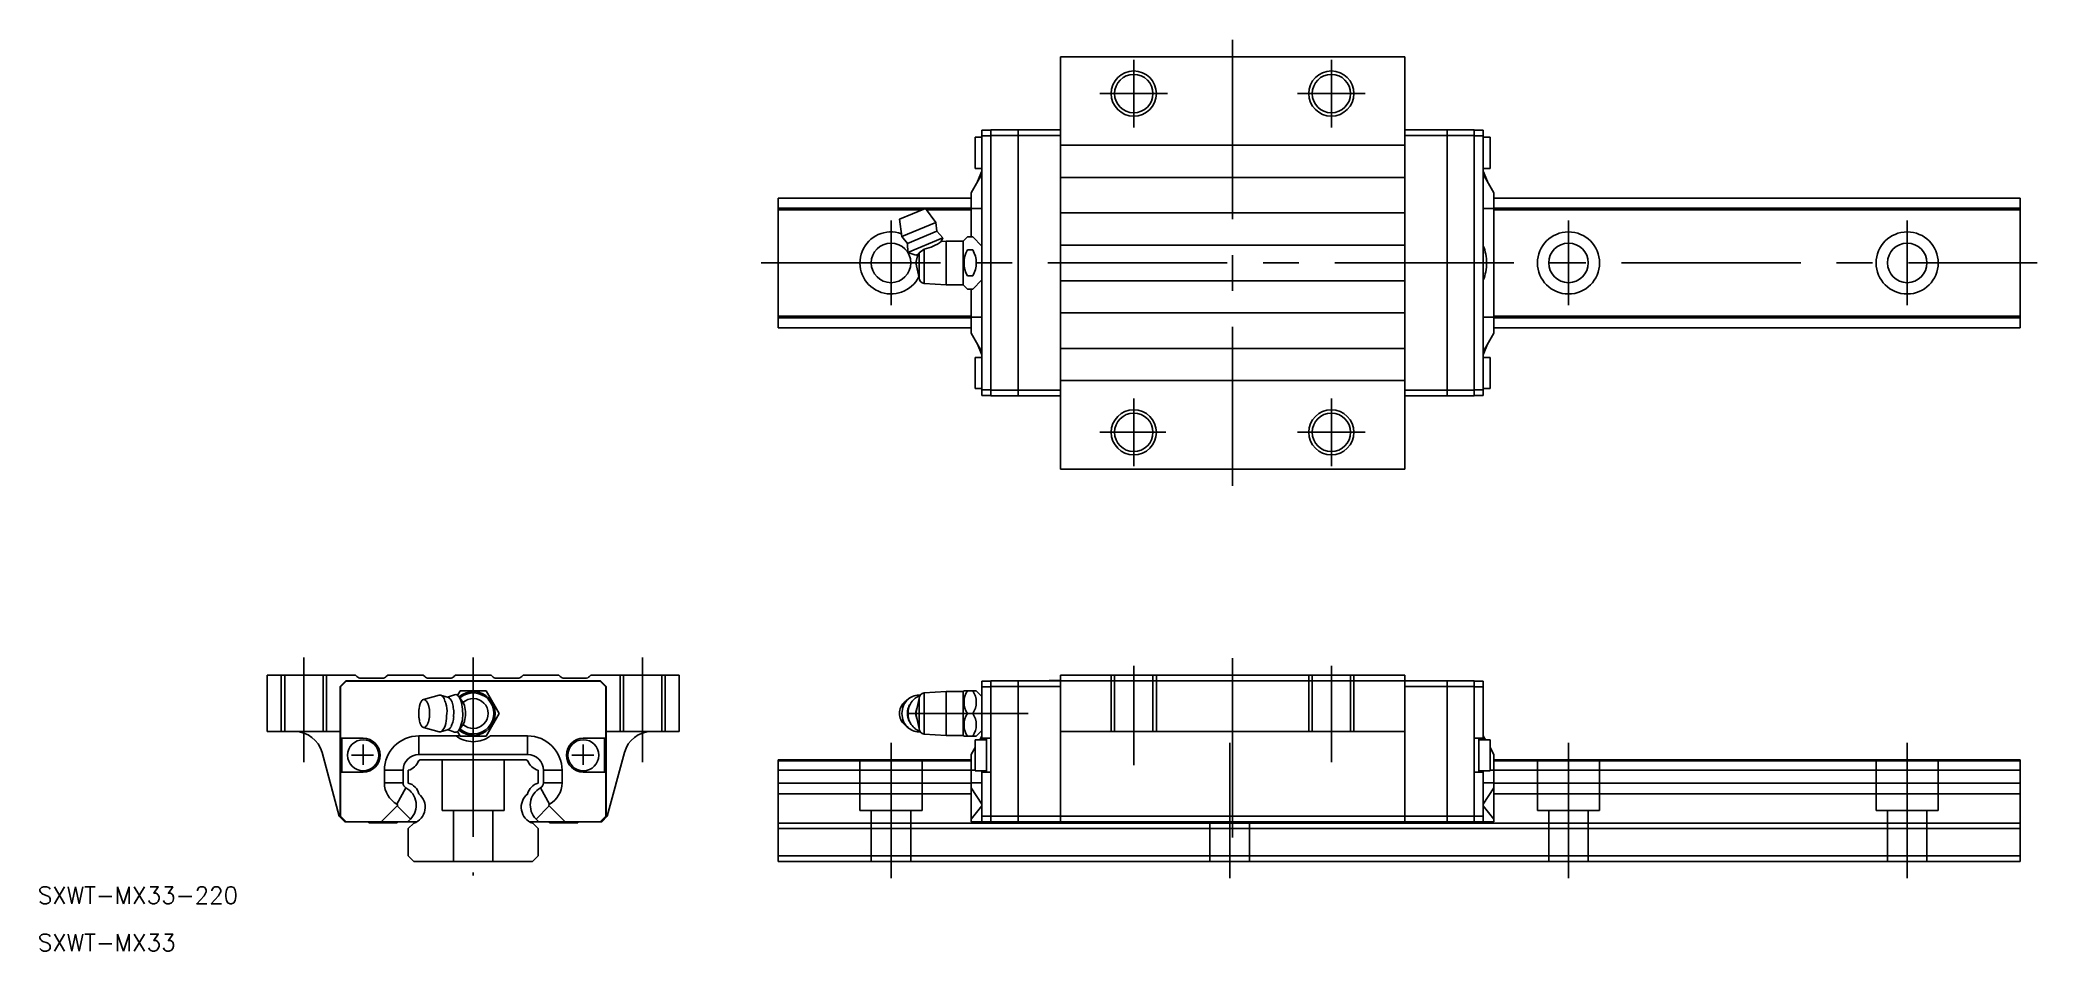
# Model space of a CAD drawing. Extents: x -77 to 277, y -16 to 145.
import ezdxf

# ---------------------------------------------------------------- set-up
doc = ezdxf.new("R2010")
doc.units = 0
doc.linetypes.add('CENTER', pattern=[50.8, 31.75, -6.35, 6.35, -6.35])
doc.linetypes.add('DASHED', pattern=[19.05, 12.7, -6.35])
doc.layers.get('0').update_dxf_attribs({"linetype": 'CONTINUOUS'})
doc.layers.add('CENTER', color=1, linetype='CENTER')
doc.styles.get("Standard").update_dxf_attribs({"font": 'txt.shx', "height": 3, "bigfont": 'bigfont.shx'})

msp = doc.modelspace()

# ---------------------------------------------------------------- linework, layer by layer
at = {"color": 7, "linetype": 'CONTINUOUS'}
for p, q in [((165, 142.5), (104, 142.5)), ((104, 142.5), (104, 69.5)), ((165, 69.5), (165, 142.5)), ((88.9, 122.75), (88.9, 128.25)), ((88.9, 122.75), (88.9, 128.25)), ((90.1, 128.25), (88.9, 128.25)), ((90.1, 128.25), (88.9, 128.25)), ((90.1, 129.5), (91.7, 129.5)), ((90.1, 128.5), (90.1, 129.5)), ((90.1, 83.5), (90.1, 128.5)), ((90.1, 128.5), (91.7, 128.5)), ((91.7, 129.55), (104, 129.55)), ((91.7, 128.55), (91.7, 129.55)), ((91.7, 83.45), (91.7, 128.55)), ((91.7, 128.55), (104, 128.55)), ((96.5, 82.45), (96.5, 129.55)), ((177.3, 129.55), (165, 129.55)), ((177.3, 128.55), (165, 128.55)), ((172.5, 82.45), (172.5, 129.55)), ((177.3, 128.55), (177.3, 129.55)), ((178.9, 129.5), (177.3, 129.5)), ((177.3, 83.45), (177.3, 128.55)), ((178.9, 128.5), (177.3, 128.5)), ((178.9, 128.5), (178.9, 129.5)), ((178.9, 83.5), (178.9, 128.5)), ((180.1, 128.25), (178.9, 128.25)), ((180.1, 128.25), (180.1, 122.75)), ((165, 126.85), (104, 126.85)), ((90.1, 121.73), (88.2, 118.43)), ((90.1, 121.73), (88.2, 118.43)), ((88.9, 122.75), (90.1, 122.75)), ((88.9, 122.75), (90.1, 122.75)), ((90.1, 122.28), (89.33, 120.4)), ((90.1, 122.28), (89.33, 120.4)), ((104, 121.15), (165, 121.15)), ((178.9, 122.75), (180.1, 122.75)), ((178.9, 122.28), (179.67, 120.4)), ((178.9, 121.73), (180.8, 118.43)), ((88.2, 117.5), (54, 117.5)), ((54, 117.5), (54, 115.7)), ((88.2, 118.43), (88.2, 115.63)), ((88.2, 118.43), (88.2, 115.63)), ((180.8, 118.43), (180.8, 115.63)), ((274, 117.5), (180.8, 117.5)), ((274, 115.7), (274, 117.5)), ((88.2, 115.7), (54, 115.7)), ((54, 115.4), (54, 115.7)), ((79.53, 115.4), (54, 115.4)), ((54, 96.6), (54, 115.4)), ((80.11, 115.64), (75.49, 113.73)), ((75.49, 113.73), (75.94, 110.67)), ((81.96, 113.16), (80.11, 115.64)), ((88.2, 115.4), (80.29, 115.4)), ((88.2, 115.63), (88.2, 110.62)), ((88.2, 115.63), (88.2, 110.62)), ((90.1, 115.63), (88.2, 115.63)), ((90.1, 115.63), (88.2, 115.63)), ((165, 114.85), (104, 114.85)), ((178.9, 115.63), (180.8, 115.63)), ((274, 115.7), (180.8, 115.7)), ((180.8, 115.63), (180.8, 106)), ((274, 115.4), (180.8, 115.4)), ((274, 115.7), (274, 115.4)), ((274, 115.4), (274, 96.6)), ((81.96, 113.16), (75.94, 110.67)), ((75.94, 110.67), (76.91, 109.44)), ((82.14, 111.61), (76.91, 109.44)), ((83.18, 110.42), (77.01, 107.86)), ((82.14, 111.61), (81.96, 113.16)), ((83.18, 110.42), (82.14, 111.61)), ((82.91, 109.82), (83.18, 110.42)), ((83.8, 109.87), (82.91, 109.82)), ((82.91, 109.82), (82.91, 109.82)), ((82.91, 109.82), (82.91, 109.82)), ((83.8, 109.87), (83.8, 102.12)), ((86.8, 109.87), (83.8, 109.87)), ((87.54, 110.62), (86.8, 109.87)), ((86.8, 109.87), (86.8, 102.12)), ((87.54, 110.62), (88.48, 110.62)), ((90.1, 109), (88.48, 110.62)), ((76.91, 109.44), (77.01, 107.86)), ((77.01, 107.86), (78.4, 107.36)), ((78.4, 107.36), (78.88, 107.55)), ((78.74, 107.5), (78.4, 106)), ((78.88, 107.55), (79, 107.81)), ((79, 107.81), (79.88, 108.45)), ((79, 107.81), (79, 103.35)), ((79.88, 108.45), (79.88, 102.36)), ((87.54, 108.31), (88.48, 108.31)), ((104, 109.15), (165, 109.15)), ((78.4, 106), (79, 103.35)), ((87.54, 103.69), (88.48, 103.69)), ((88.48, 101.38), (90.1, 103)), ((104, 102.85), (165, 102.85)), ((180.8, 106), (179.49, 106)), ((180.8, 96.37), (180.8, 106)), ((79.88, 102.36), (83.8, 102.12)), ((83.8, 102.12), (86.8, 102.12)), ((86.8, 102.12), (87.54, 101.38)), ((87.54, 101.38), (88.48, 101.38)), ((88.2, 96.37), (88.2, 101.38)), ((54, 96.6), (88.2, 96.6)), ((54, 96.6), (54, 96.3)), ((54, 96.3), (88.2, 96.3)), ((54, 94.5), (54, 96.3)), ((88.2, 93.57), (88.2, 96.37)), ((90.1, 96.37), (88.2, 96.37)), ((165, 97.15), (104, 97.15)), ((178.9, 96.37), (180.8, 96.37)), ((180.8, 96.6), (274, 96.6)), ((180.8, 93.57), (180.8, 96.37)), ((180.8, 96.3), (274, 96.3)), ((274, 96.6), (274, 96.3)), ((274, 94.5), (274, 96.3)), ((54, 94.5), (88.2, 94.5)), ((90.1, 90.27), (88.2, 93.57)), ((178.9, 90.27), (180.8, 93.57)), ((180.8, 94.5), (274, 94.5)), ((88.9, 89.25), (88.9, 83.75)), ((90.1, 89.25), (88.9, 89.25)), ((90.1, 89.72), (89.33, 91.6)), ((104, 90.85), (165, 90.85)), ((178.9, 89.72), (179.67, 91.6)), ((180.1, 89.25), (178.9, 89.25)), ((180.1, 89.25), (180.1, 83.75)), ((165, 85.15), (104, 85.15)), ((88.9, 83.75), (90.1, 83.75)), ((90.1, 83.5), (91.7, 83.5)), ((90.1, 83.5), (90.1, 82.5)), ((90.1, 82.5), (91.7, 82.5)), ((91.7, 83.45), (104, 83.45)), ((91.7, 83.45), (91.7, 82.45)), ((91.7, 82.45), (104, 82.45)), ((177.3, 83.45), (165, 83.45)), ((177.3, 82.45), (165, 82.45)), ((178.9, 83.5), (177.3, 83.5)), ((177.3, 83.45), (177.3, 82.45)), ((178.9, 82.5), (177.3, 82.5)), ((178.9, 83.75), (180.1, 83.75)), ((178.9, 83.5), (178.9, 82.5)), ((165, 69.5), (104, 69.5)), ((-20.85, 33), (-36.5, 33)), ((-36.5, 33), (-36.5, 23)), ((-22.55, 32), (-23.55, 31)), ((-22.5, 31.9), (-23.5, 30.9)), ((22.55, 32), (-22.55, 32)), ((22.5, 31.9), (-22.5, 31.9)), ((-20.59, 32.74), (-20.85, 33)), ((-16.11, 32.45), (-19.89, 32.45)), ((-15.15, 33), (-15.41, 32.74)), ((-15.15, 33), (-8.85, 33)), ((-8.59, 32.74), (-8.85, 33)), ((-4.11, 32.45), (-7.89, 32.45)), ((-3.15, 33), (-3.41, 32.74)), ((3.15, 33), (-3.15, 33)), ((3.15, 33), (3.41, 32.74)), ((4.11, 32.45), (7.89, 32.45)), ((8.59, 32.74), (8.85, 33)), ((15.15, 33), (8.85, 33)), ((15.15, 33), (15.41, 32.74)), ((16.11, 32.45), (19.89, 32.45)), ((20.59, 32.74), (20.85, 33)), ((20.85, 33), (36.5, 33)), ((22.5, 31.9), (23.5, 30.9)), ((22.55, 32), (23.55, 31)), ((36.5, 33), (36.5, 23)), ((90.1, 31.9), (91.7, 31.9)), ((90.1, 31.9), (90.1, 30.9)), ((91.7, 32), (91.7, 31)), ((91.7, 32), (104, 32)), ((96.5, 32), (96.5, 7)), ((102, 32), (102, 32.05)), ((102, 32.05), (104, 32.05)), ((165, 33), (104, 33)), ((104, 33), (104, 32)), ((165, 32), (104, 32)), ((104, 32), (104, 25)), ((165, 33), (165, 32)), ((177.3, 32), (165, 32)), ((165, 32), (165, 25)), ((172.5, 32), (172.5, 7)), ((177.3, 32), (177.3, 31)), ((178.9, 31.9), (177.3, 31.9)), ((178.9, 31.9), (178.9, 30.9)), ((-23.55, 31), (-23.55, 17.05)), ((-23.5, 30.9), (-23.5, 21.8)), ((-6.04, 29.44), (-8.78, 28.69)), ((-4.4, 29.02), (-5.77, 29.44)), ((-3.32, 29.51), (-4.54, 29.06)), ((-2.77, 29.4), (-2.31, 30.2)), ((-2.14, 28.62), (-2.56, 29.18)), ((-2.31, 30.2), (2.31, 30.2)), ((-1.81, 28.13), (-2.14, 28.62)), ((2.31, 30.2), (4.62, 26.2)), ((23.5, 30.9), (23.5, 21.8)), ((23.55, 31), (23.55, 8)), ((77.11, 28.78), (76.39, 28.18)), ((79, 28.85), (78.4, 26.2)), ((79, 28.85), (79, 23.55)), ((83.8, 30.07), (79.88, 29.84)), ((79.88, 29.84), (79.88, 22.56)), ((83.8, 30.07), (83.8, 22.32)), ((86.8, 30.07), (83.8, 30.07)), ((86.92, 30.2), (86.8, 30.07)), ((86.8, 30.07), (86.8, 22.32)), ((86.92, 30.2), (87.54, 30.2)), ((87.54, 30.2), (88.48, 30.2)), ((88.48, 30.2), (89.1, 30.2)), ((90.1, 29.2), (89.1, 30.2)), ((90.1, 30.9), (91.7, 30.9)), ((90.1, 30.9), (90.1, 21.8)), ((91.7, 31), (91.7, 8)), ((91.7, 31), (104, 31)), ((177.3, 31), (165, 31)), ((177.3, 31), (177.3, 8)), ((178.9, 30.9), (177.3, 30.9)), ((178.9, 30.9), (178.9, 21.8)), ((-1.55, 27.63), (-1.81, 28.13)), ((-1.81, 24.27), (-1.55, 24.77)), ((4.62, 26.2), (2.31, 22.2)), ((78.4, 26.2), (79, 23.55)), ((87.54, 26.2), (88.48, 26.2)), ((104, 25), (104, 8)), ((165, 25), (165, 8)), ((-36.5, 23), (-23.55, 23)), ((-23.5, 21.8), (-19.5, 21.8)), ((-23.25, 21.8), (-23.25, 15.8)), ((-9.63, 22.23), (-3.04, 22.23)), ((-3.04, 22.23), (-9.63, 22.23)), ((-9.63, 22.23), (-9.63, 18.93)), ((-9.63, 22.23), (-9.63, 18.93)), ((-8.78, 23.71), (-6.04, 22.96)), ((-5.77, 22.96), (-4.4, 23.38)), ((-4.54, 23.34), (-3.32, 22.89)), ((-2.33, 22.23), (-3.04, 22.23)), ((-2.31, 22.2), (-2.77, 23)), ((-2.56, 23.22), (-2.14, 23.78)), ((2.31, 22.2), (-2.31, 22.2)), ((-2.14, 23.78), (-1.81, 24.27)), ((0, 21.22), (0, 22.2)), ((9.63, 22.23), (3.04, 22.23)), ((9.63, 22.23), (9.63, 18.93)), ((23.5, 21.8), (19.5, 21.8)), ((23.25, 21.8), (23.25, 15.8)), ((23.25, 21.8), (23.25, 15.8)), ((23.55, 23), (36.5, 23)), ((79.88, 22.56), (83.8, 22.32)), ((83.8, 22.32), (86.8, 22.32)), ((86.8, 22.32), (86.92, 22.2)), ((87.54, 22.2), (86.92, 22.2)), ((87.54, 22.2), (88.48, 22.2)), ((89.1, 22.2), (88.48, 22.2)), ((88.9, 21.55), (88.9, 16.05)), ((90.9, 21.55), (88.9, 21.55)), ((89.1, 22.2), (90.1, 23.2)), ((90.1, 22.23), (89.71, 21.55)), ((90.1, 21.8), (91.7, 21.8)), ((90.1, 21.55), (90.1, 21.8)), ((90.9, 21.8), (90.9, 15.8)), ((90.9, 21.8), (90.9, 15.8)), ((165, 23), (104, 23)), ((178.9, 21.8), (177.3, 21.8)), ((178.1, 21.8), (178.1, 15.8)), ((180.1, 21.55), (178.1, 21.55)), ((178.9, 22.23), (179.29, 21.55)), ((178.9, 21.55), (178.9, 21.8)), ((180.1, 21.55), (180.1, 16.05)), ((-23.75, 8), (-26.78, 19.29)), ((-9.4, 18), (-9.7, 17.83)), ((-9.63, 18.93), (0, 18.93)), ((-9.63, 18.93), (0, 18.93)), ((9.4, 18), (-9.4, 18)), ((0, 21.21), (0, 21.22)), ((0, 21.2), (0, 21.21)), ((0, 18.93), (0, 21.2)), ((0, 18.93), (0, 21.2)), ((9.63, 18.93), (0, 18.93)), ((0, 18), (0, 18.93)), ((9.4, 18), (9.7, 17.83)), ((23.75, 8), (26.78, 19.29)), ((54, 18), (88.2, 18)), ((54, 18), (54, 17.83)), ((54, 17.83), (88.2, 17.83)), ((54, 16.15), (54, 17.83)), ((88.9, 20.15), (88.2, 18.93)), ((88.2, 16.13), (88.2, 18.93)), ((180.1, 20.15), (180.8, 18.93)), ((180.8, 16.13), (180.8, 18.93)), ((180.8, 18), (274, 18)), ((180.8, 17.83), (274, 17.83)), ((274, 18), (274, 17.83)), ((274, 16.15), (274, 17.83)), ((-23.55, 12.95), (-23.55, 17.05)), ((-23.55, 17.05), (-23.55, 12.95)), ((-23.55, 17.05), (-23.25, 17.05)), ((-23.5, 15.8), (-23.5, 8)), ((-19.5, 15.8), (-23.5, 15.8)), ((-15.73, 16.13), (-12.43, 16.13)), ((-15.73, 16.13), (-12.43, 16.13)), ((-15.73, 13.9), (-15.73, 16.13)), ((-15.73, 16.13), (-15.73, 13.9)), ((-12.43, 13.9), (-12.43, 16.13)), ((-12.43, 13.9), (-12.43, 16.13)), ((-11.5, 16.15), (-11.5, 13.85)), ((11.5, 16.15), (11.5, 13.85)), ((12.43, 13.9), (12.43, 16.13)), ((15.73, 16.13), (12.43, 16.13)), ((15.73, 13.9), (15.73, 16.13)), ((19.5, 15.8), (23.5, 15.8)), ((23.5, 15.8), (23.5, 8)), ((54, 16.15), (88.2, 16.15)), ((54, 16.15), (54, 13.85)), ((88.2, 13.9), (88.2, 16.13)), ((88.9, 16.13), (88.2, 16.13)), ((88.9, 16.05), (90.9, 16.05)), ((90.1, 15.8), (90.1, 16.05)), ((90.1, 15.8), (91.7, 15.8)), ((90.1, 15.8), (90.1, 8)), ((178.9, 15.8), (177.3, 15.8)), ((178.1, 16.05), (180.1, 16.05)), ((178.9, 15.8), (178.9, 16.05)), ((178.9, 15.8), (178.9, 8)), ((180.1, 16.13), (180.8, 16.13)), ((180.8, 16.15), (274, 16.15)), ((180.8, 13.9), (180.8, 16.13)), ((274, 16.15), (274, 13.85)), ((-23.55, 12.95), (-23.55, 8)), ((-23.55, 12.95), (-23.5, 12.95)), ((-15.73, 13.9), (-12.43, 13.9)), ((-15.73, 13.9), (-12.43, 13.9)), ((-13.51, 10.14), (-11.91, 13.03)), ((-13.51, 10.14), (-11.91, 13.03)), ((13.51, 10.14), (11.91, 13.03)), ((15.73, 13.9), (12.43, 13.9)), ((54, 13.85), (88.2, 13.85)), ((54, 11.96), (54, 13.85)), ((54, 6.76), (54, 11.96)), ((54, 11.96), (88.2, 11.96)), ((88.2, 13.03), (88.2, 13.9)), ((90.1, 13.9), (88.2, 13.9)), ((88.2, 7.49), (88.2, 13.03)), ((90.1, 10.14), (88.2, 13.03)), ((178.9, 13.9), (180.8, 13.9)), ((178.9, 10.14), (180.8, 13.03)), ((180.8, 13.03), (180.8, 13.9)), ((180.8, 13.85), (274, 13.85)), ((180.8, 7.49), (180.8, 13.03)), ((180.8, 11.96), (274, 11.96)), ((274, 11.96), (274, 13.85)), ((274, 6.76), (274, 11.96)), ((-23.75, 8), (-22.75, 7)), ((-23.55, 8), (-22.55, 7)), ((-23.5, 8), (-22.5, 7)), ((-16.28, 7), (-13.46, 9.82)), ((-13.46, 9.82), (-16.28, 7)), ((-13.46, 9.82), (-11.13, 7.49)), ((-13.46, 9.82), (-11.13, 7.49)), ((-11.62, 7), (-11.13, 7.49)), ((-11.62, 7), (-11.13, 7.49)), ((13.46, 9.82), (11.13, 7.49)), ((11.62, 7), (11.13, 7.49)), ((16.28, 7), (13.46, 9.82)), ((23.5, 8), (22.5, 7)), ((23.55, 8), (22.55, 7)), ((23.75, 8), (22.75, 7)), ((90.1, 9.82), (88.2, 7.49)), ((88.2, 7), (88.2, 7.49)), ((90.1, 8), (90.1, 7)), ((90.1, 8), (91.7, 8)), ((91.7, 8), (91.7, 7)), ((91.7, 8), (104, 8)), ((165, 8), (104, 8)), ((104, 8), (104, 7)), ((165, 8), (165, 7)), ((177.3, 8), (165, 8)), ((177.3, 8), (177.3, 7)), ((178.9, 8), (177.3, 8)), ((178.9, 9.82), (180.8, 7.49)), ((178.9, 8), (178.9, 7)), ((180.8, 7), (180.8, 7.49)), ((-22.75, 7), (-22.55, 7)), ((-22.55, 7), (-22.5, 7)), ((-22.5, 7), (-16.28, 7)), ((-18.5, 6.96), (-18.5, 6.8)), ((-13.5, 6.8), (-18.5, 6.8)), ((-16.28, 7), (-11.62, 7)), ((-16.28, 7), (-11.62, 7)), ((-13.5, 6.8), (-13.5, 7)), ((-11.62, 7), (-10, 7)), ((-11.62, 7), (-10, 7)), ((-10.54, 6.76), (-11.5, 5.8)), ((-11.5, 5.8), (-11.5, 1)), ((11.62, 7), (10, 7)), ((10.54, 6.76), (11.5, 5.8)), ((11.5, 5.8), (11.5, 1)), ((16.28, 7), (11.62, 7)), ((13.5, 7), (13.5, 6.8)), ((13.5, 6.8), (18.5, 6.8)), ((22.5, 7), (16.28, 7)), ((18.5, 6.8), (18.5, 7)), ((22.55, 7), (22.5, 7)), ((22.75, 7), (22.55, 7)), ((54, 6.76), (274, 6.76)), ((54, 6.76), (54, 5.8)), ((54, 5.8), (274, 5.8)), ((54, 5.8), (54, 1)), ((90.1, 7), (88.2, 7)), ((90.1, 7), (91.7, 7)), ((91.7, 7), (104, 7)), ((165, 7), (104, 7)), ((177.3, 7), (165, 7)), ((178.9, 7), (177.3, 7)), ((178.9, 7), (180.8, 7)), ((274, 6.76), (274, 5.8)), ((274, 5.8), (274, 1)), ((-11.5, 1), (-10.5, 0)), ((-10.5, 0), (10.5, 0)), ((11.5, 1), (10.5, 0)), ((54, 1), (274, 1)), ((54, 1), (54, 0)), ((54, 0), (274, 0)), ((274, 1), (274, 0))]:
    msp.add_line(p, q, dxfattribs=at)
at = {"color": 3, "linetype": 'DASHED'}
for p, q in [((-34, 33), (-34, 23)), ((-33.4, 33), (-33.4, 23)), ((-26.6, 33), (-26.6, 23)), ((-26, 33), (-26, 23)), ((26, 33), (26, 23)), ((26.6, 33), (26.6, 23)), ((33.4, 33), (33.4, 23)), ((34, 33), (34, 23)), ((113, 33), (113, 23)), ((113.6, 33), (113.6, 23)), ((120.4, 33), (120.4, 23)), ((121, 33), (121, 23)), ((148, 33), (148, 23)), ((148.6, 33), (148.6, 23)), ((155.4, 33), (155.4, 23)), ((156, 33), (156, 23)), ((-33.5, 23), (-26.5, 23)), ((26.5, 23), (33.5, 23)), ((-5.5, 18), (-5.5, 9)), ((5.5, 18), (5.5, 9)), ((68.5, 18), (68.5, 9)), ((79.5, 18), (79.5, 9)), ((188.5, 18), (188.5, 9)), ((199.5, 18), (199.5, 9)), ((248.5, 18), (248.5, 9)), ((259.5, 18), (259.5, 9)), ((-5.5, 9), (5.5, 9)), ((-3.5, 9), (-3.5, 0)), ((3.5, 9), (3.5, 0)), ((68.5, 9), (79.5, 9)), ((70.5, 9), (70.5, 0)), ((77.5, 9), (77.5, 0)), ((188.5, 9), (199.5, 9)), ((190.5, 9), (190.5, 0)), ((197.5, 9), (197.5, 0)), ((248.5, 9), (259.5, 9)), ((250.5, 9), (250.5, 0)), ((257.5, 9), (257.5, 0)), ((130.5, 7), (130.5, 0)), ((137.5, 7), (137.5, 0))]:
    msp.add_line(p, q, dxfattribs=at)
at = {"linetype": 'CONTINUOUS'}
for p, q in [((-5.77, 29.44), (-6.04, 29.44)), ((-5.77, 22.96), (-6.04, 22.96))]:
    msp.add_line(p, q, dxfattribs=at)
at = {"color": 3, "linetype": 'CONTINUOUS'}
for centre in [(117, 136), (152, 136), (117, 76), (152, 76)]:
    msp.add_circle(centre, 4, dxfattribs=at)
at = {"color": 7, "linetype": 'CONTINUOUS'}
for centre, radius in [((117, 136), 3.4), ((152, 136), 3.4), ((194, 106), 5.5), ((254, 106), 5.5), ((74, 106), 3.5), ((194, 106), 3.5), ((254, 106), 3.5), ((117, 76), 3.4), ((152, 76), 3.4), ((-19.5, 18.8), 2.75), ((-19.5, 18.8), 2.75), ((19.5, 18.8), 2.75)]:
    msp.add_circle(centre, radius, dxfattribs=at)
for centre, radius, start, end in [((74, 106), 5.5, 70.1798, 334.0411), ((78.48, 115.55), 7.24, 281.1312, 307.648), ((91.55, 106), 4.62, 150.0092, 209.9908), ((84.48, 106), 4.62, 330.0001, 29.9999), ((171.78, 106.07), 7.71, 359.4563, 22.6234), ((80, 103.35), 1, 180, 263.2229), ((171.78, 105.93), 7.71, 337.3766, 0.5437), ((-19.89, 33.45), 1, 225, 270), ((-16.11, 33.45), 1, 270, 315), ((-7.89, 33.45), 1, 225, 270), ((-4.11, 33.45), 1, 270, 315), ((4.11, 33.45), 1, 225, 270), ((7.89, 33.45), 1, 270, 315), ((16.11, 33.45), 1, 225, 270), ((19.89, 33.45), 1, 270, 315), ((-7.16, 27.08), 2.41, 144.2871, 149.9462), ((-8.72, 28.2), 0.49, 97.1639, 144.2871), ((-8.83, 28.06), 0.628, 42.7713, 85.8209), ((-9.66, 27.29), 1.76, 34.4113, 42.7713), ((-6.18, 28.44), 1.08, 21.0278, 67.2834), ((-25.74, 20.92), 22.03, 18.6519, 21.0278), ((-4.99, 27.75), 1.39, 55.0676, 65.0564), ((-4.56, 28.36), 0.646, 25.4744, 55.0676), ((16.46, 38.38), 22.64, 205.4744, 206.7542), ((-3.14, 29.03), 0.511, 60.8171, 110.5992), ((-3.37, 28.62), 0.984, 34.9878, 60.8171), ((-5.21, 27.33), 3.23, 7.3525, 34.9878), ((0, 26.2), 3.88, 229.2393, 130.7607), ((0, 26.2), 3.64, 229.0058, 130.9942), ((0, 26.2), 2.65, 226.8285, 133.1715), ((79.24, 26.28), 3.29, 130.7852, 155.8923), ((78.96, 26.6), 2.86, 85.1547, 130.7852), ((80.2, 26.45), 3.11, 109.6894, 146.9357), ((80, 28.85), 1, 96.7771, 180), ((90.47, 28.2), 3.54, 145.6279, 214.3721), ((85.56, 28.2), 3.54, 325.6279, 34.3721), ((-7.82, 26.49), 1.81, 173.733, 180.0616), ((-13.35, 26.48), 3.71, 356.9724, 0.0616), ((-7.82, 26.19), 1.83, 176.9724, 183.2469), ((-13.35, 25.88), 3.72, 0.1617, 3.2469), ((-7.82, 25.89), 1.81, 180.1617, 186.4986), ((-13.47, 27.11), 3.87, 353.733, 356.7047), ((-13.49, 25.25), 3.89, 3.5403, 6.4986), ((-7.84, 26.78), 1.77, 170.1836, 176.7047), ((-7.84, 25.6), 1.77, 183.5403, 190.0814), ((-13.84, 27.82), 4.32, 350.1836, 352.8665), ((-13.88, 24.52), 4.37, 7.4277, 10.0814), ((-7.89, 27.08), 1.68, 165.9229, 172.8665), ((-7.89, 25.3), 1.67, 187.4277, 194.4141), ((-15.06, 28.87), 5.71, 345.9229, 347.9835), ((-15.23, 23.42), 5.9, 12.4183, 14.4141), ((-7.99, 27.37), 1.51, 160.0922, 167.9835), ((-31.26, 35.8), 23.24, 340.0922, 340.6158), ((-8.23, 27.69), 1.18, 149.9462, 160.6158), ((-9.34, 27.51), 1.37, 24.8028, 34.4113), ((-13.66, 25.52), 6.13, 22.7591, 24.8028), ((-9.7, 27.18), 1.84, 16.1339, 22.7591), ((-35.48, 32.9), 28.74, 343.3865, 343.8022), ((-41.36, 18.02), 34.79, 15.7913, 16.1339), ((-9.91, 25.47), 2.1, 343.8022, 349.4059), ((-9.92, 26.91), 2.12, 10.2366, 15.7913), ((26.22, 18.72), 34.65, 169.0693, 169.4059), ((23.12, 32.88), 31.46, 190.2366, 190.607), ((-10.04, 26.67), 2.29, 5.5412, 10.607), ((-10.04, 25.72), 2.28, 349.0693, 354.1585), ((8.45, 28.46), 16.29, 185.5412, 186.2483), ((8.81, 23.79), 16.67, 173.4671, 174.1585), ((-10.11, 26.43), 2.37, 1.408, 6.2483), ((-10.1, 25.96), 2.37, 353.4671, 358.3172), ((5.9, 25.49), 13.64, 177.4766, 178.3172), ((5.83, 26.82), 13.57, 181.408, 182.2531), ((-10.13, 26.19), 2.4, 357.4766, 2.2531), ((-8.85, 26.62), 4.21, 354.2322, 18.6519), ((-79.96, 33.81), 75.68, 352.8838, 354.2322), ((-5, 27.56), 1.4, 7.3483, 26.7542), ((21.44, 30.97), 25.26, 187.3483, 189.748), ((-6.12, 25.54), 2.66, 340.7177, 1.156), ((1.47, 25.69), 4.94, 174.0912, 181.156), ((-5.24, 26.39), 1.81, 354.0912, 9.748), ((-24.05, 24.9), 22.23, 3.3561, 7.3525), ((-6.97, 25.9), 5.12, 345.9353, 3.3561), ((-6.66, 26.2), 5.31, 344.3386, 15.6614), ((78.24, 26.19), 2.75, 156.3696, 179.7225), ((78.12, 26.19), 2.63, 179.7225, 204.1854), ((77.95, 26.31), 2.43, 129.9202, 156.3696), ((78.03, 26.15), 2.53, 204.1854, 229.5249), ((79.39, 26.21), 3.45, 155.8923, 180.1998), ((79.5, 26.21), 3.56, 180.1998, 203.7081), ((79.16, 26.06), 3.19, 203.7081, 230.0021), ((80.04, 26.19), 3.14, 141.4466, 179.7942), ((79.89, 26.19), 2.98, 179.7942, 196.5767), ((80.47, 26.22), 3.46, 163.2854, 180.3436), ((80.77, 26.22), 3.76, 180.3436, 196.0273), ((80.12, 26.26), 3.23, 196.5767, 217.9131), ((80.61, 26.18), 3.61, 146.9357, 163.2854), ((80.36, 26.1), 3.33, 196.0273, 213.7038), ((80.8, 26.2), 2.4, 154.7068, 179.7781), ((80.86, 26.22), 2.46, 180.3823, 205.1326), ((90.47, 24.2), 3.54, 145.6279, 214.3721), ((85.56, 24.2), 3.54, 325.6279, 34.3721), ((-31.61, 18), 5, 15, 90), ((-19.5, 18.8), 3, 270, 90), ((-9.63, 16.13), 6.1, 90.0008, 179.9992), ((-9.63, 16.13), 6.1, 90.0008, 179.9992), ((-8, 25.01), 1.5, 192.4183, 200.4132), ((-42.96, 12), 35.8, 20.0721, 20.4132), ((-8.25, 24.68), 1.15, 200.0721, 211.1208), ((-7.48, 25.15), 2.06, 211.1208, 217.8884), ((-8.72, 24.18), 0.477, 217.8884, 242.119), ((-8.77, 24.09), 0.381, 242.119, 267.2598), ((-8.82, 24.31), 0.597, 273.2202, 298.7005), ((-8.81, 24.3), 0.589, 298.7005, 314.972), ((-9.53, 25.01), 1.59, 314.972, 324.4048), ((-9.31, 24.86), 1.33, 324.4048, 334.4057), ((-13.18, 26.71), 5.62, 334.4057, 336.6464), ((-9.68, 25.2), 1.81, 336.6464, 343.3865), ((-6.93, 24.69), 2.08, 304.0454, 352.8838), ((-4.7, 24.17), 0.842, 290.5673, 338.4782), ((-24.16, 31.85), 21.76, 338.4782, 340.7177), ((-3.12, 23.79), 0.919, 257.7557, 277.7073), ((0, 26.2), 5, 232.5609, 270), ((-3.03, 23.12), 0.242, 277.7073, 306.3092), ((-2.06, 21.79), 1.41, 120.5653, 126.3092), ((-3.06, 23.49), 0.561, 300.5653, 331.7244), ((-8.05, 26.17), 6.23, 331.7244, 345.9353), ((0, 26.2), 5, 270, 307.4391), ((9.63, 16.13), 6.1, 0.0008, 89.9992), ((19.5, 18.8), 3, 90, 270), ((31.61, 18), 5, 90, 165), ((107.8, 61.02), 48.38, 229.5249, 230.6346), ((79.01, 25.88), 2.95, 230.0021, 251.8623), ((80.38, 26.12), 3.36, 213.7038, 231.0042), ((78.95, 25.7), 2.76, 251.8623, 275.2328), ((80.1, 25.76), 2.9, 231.0042, 250.9998), ((80, 23.55), 1, 180, 263.2229), ((-9.63, 16.13), 2.8, 90, 180), ((-9.63, 16.13), 2.8, 90, 180), ((-12.08, 18.58), 2.5, 283.5091, 342.3449), ((9.63, 16.13), 2.8, 0, 90), ((12.08, 18.58), 2.5, 197.6551, 256.4909), ((-11.43, 13.9), 4.3, 180.0008, 241.1143), ((-11.43, 13.9), 4.3, 180.0008, 241.1143), ((-11.43, 13.9), 1, 180, 241.1151), ((-11.43, 13.9), 1, 180, 241.1151), ((-13.6, 9.96), 3.5, 315, 61.1151), ((-13.6, 9.96), 3.5, 315, 61.1151), ((-12.08, 11.42), 2.5, 12.4795, 76.4909), ((-11.5, 9.6), 3, 288.5944, 51.7585), ((11.5, 9.6), 3, 128.2415, 251.4056), ((12.08, 11.42), 2.5, 103.5091, 167.5205), ((13.6, 9.96), 3.5, 118.8849, 225), ((11.43, 13.9), 1, 298.8849, 0), ((11.43, 13.9), 4.3, 298.8857, 359.9992), ((-13.6, 9.96), 0.2, 315.0002, 61.115), ((13.6, 9.96), 0.2, 118.8848, 225.0001)]:
    msp.add_arc(centre, radius, start, end, dxfattribs=at)
at = {"layer": 'CENTER', "color": 1, "linetype": 'CENTER'}
for p, q in [((134.5, 145.5), (134.5, 66.5)), ((117, 142), (117, 130)), ((152, 142), (152, 130)), ((111, 136), (123, 136)), ((146, 136), (158, 136)), ((74, 113.5), (74, 98.5)), ((194, 113.5), (194, 98.5)), ((254, 113.5), (254, 98.5)), ((51, 106), (277, 106)), ((117, 82), (117, 70)), ((152, 82), (152, 70)), ((111, 76), (122.66, 76)), ((146, 76), (158, 76)), ((-30, 36.12), (-30, 17.56)), ((0, 36.12), (0, -2.48)), ((30, 36.12), (30, 17.56)), ((134.5, 36), (134.5, 0)), ((117, 34.64), (117, 17.06)), ((152, 34.64), (152, 17.56)), ((98.29, 26.2), (76.99, 26.2)), ((-21.54, 18.8), (-17.64, 18.8)), ((-19.5, 20.69), (-19.5, 17.09)), ((17.47, 18.8), (21.37, 18.8)), ((19.5, 20.69), (19.5, 17.09)), ((74, 21), (74, -3)), ((134, 21), (134, -3)), ((194, 21), (194, -3)), ((254, 21), (254, -3))]:
    msp.add_line(p, q, dxfattribs=at)

# ---------------------------------------------------------------- texts
at = {"color": 7, "linetype": 'CONTINUOUS'}
for s, p in [('SXWT-MX33-220', (-77.13, -7.51)), ('SXWT-MX33', (-77.13, -15.88))]:
    msp.add_text(s, height=3, dxfattribs=at).set_placement(p)

doc.saveas('drawing.dxf')
